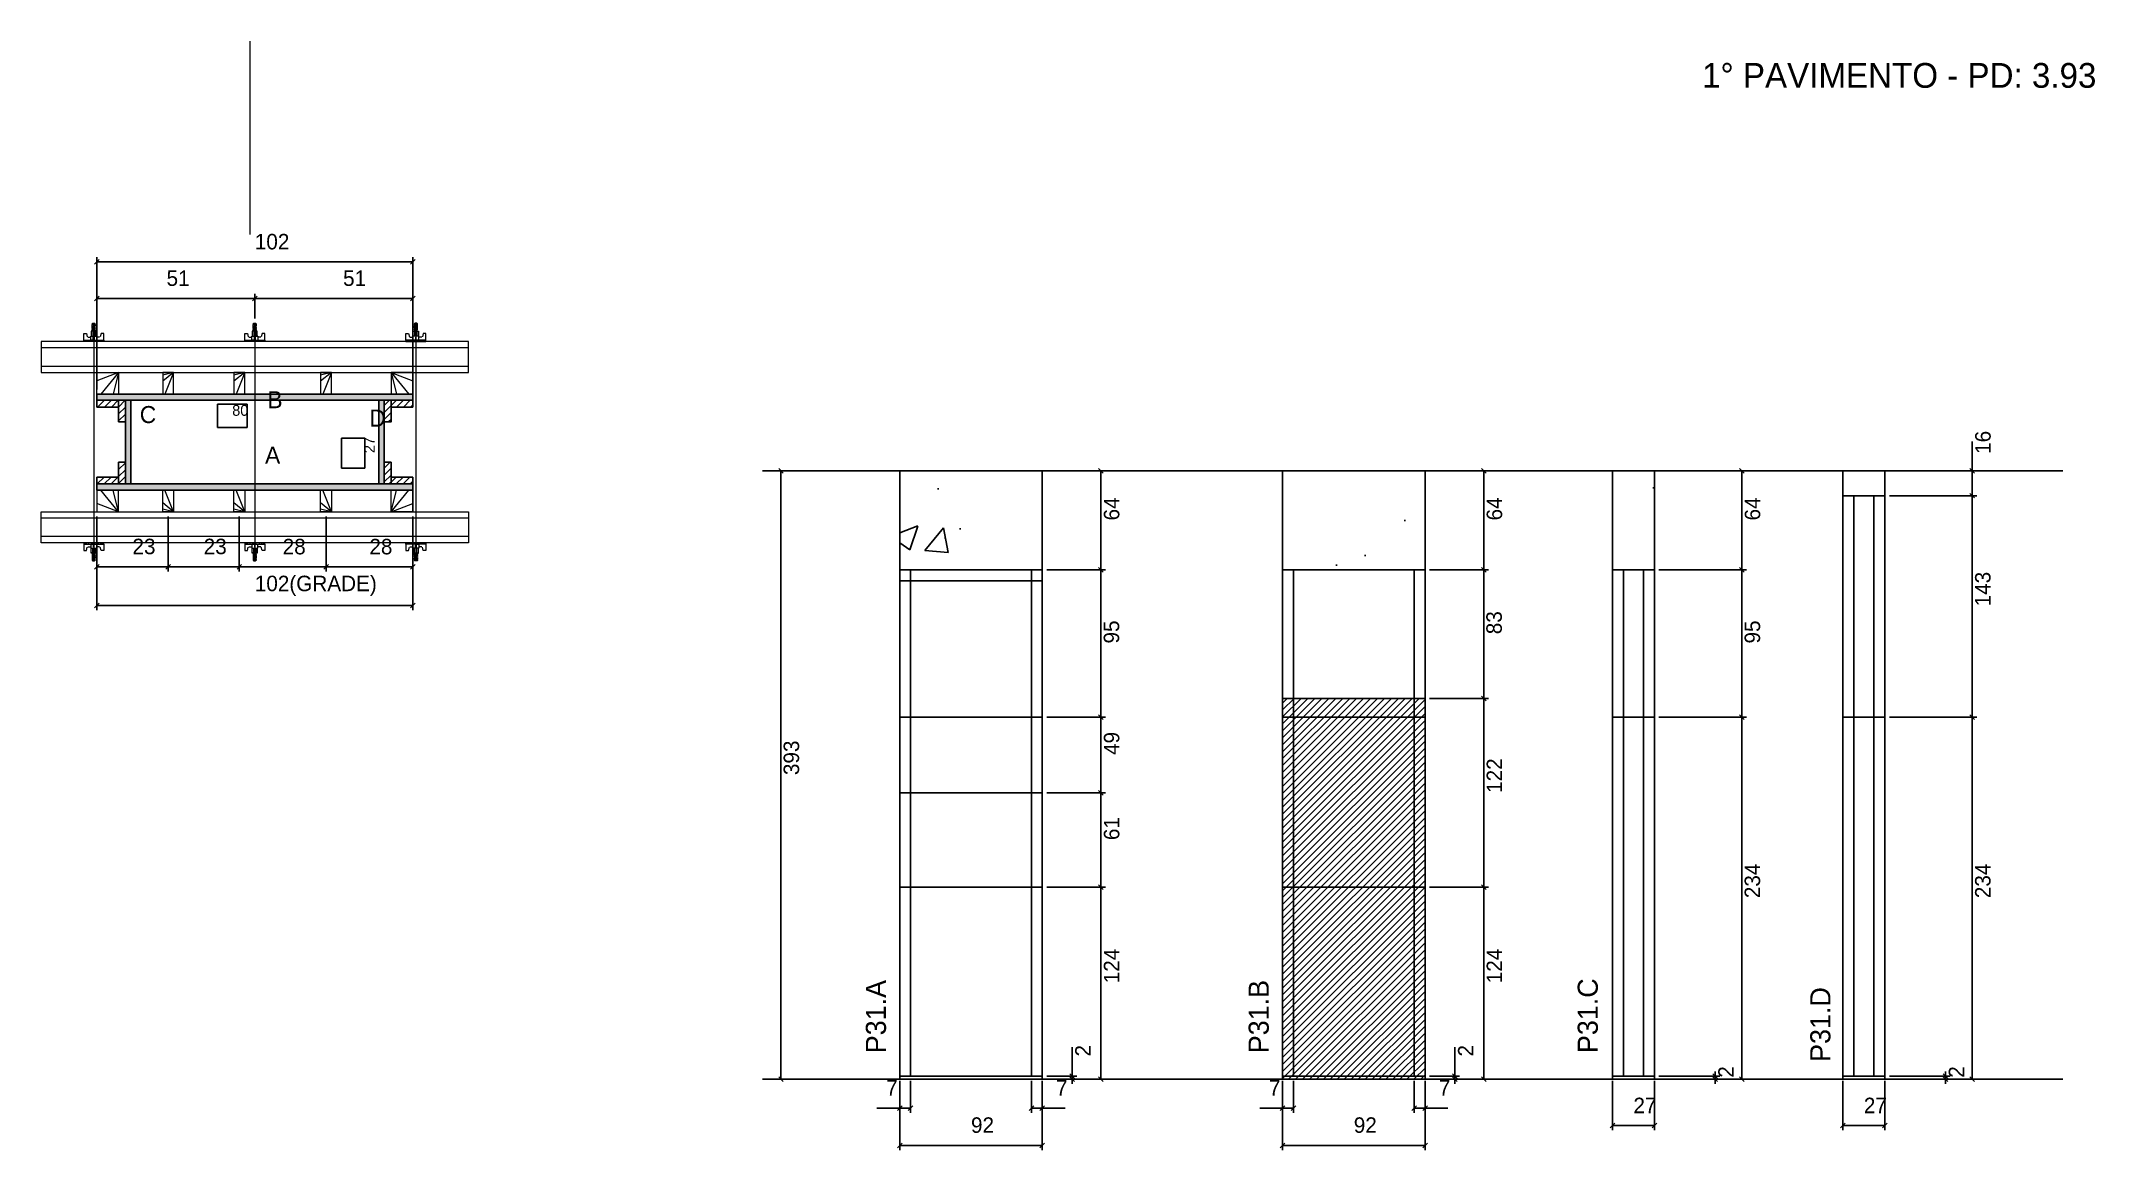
# Model space of a CAD drawing. Header units: metres. Extents: x 4678 to 6005, y 5169 to 5885.
import ezdxf

# ---------------------------------------------------------------- set-up
doc = ezdxf.new("R2010")
doc.units = ezdxf.units.M
for name, color, linetype in [('CHAPA', 7, 'Continuous'), ('COTA', 7, 'Continuous'), ('Hachura', 7, 'Continuous'), ('Madeira', 7, 'Continuous'), ('NOMENCLATURA', 7, 'Continuous'), ('Nível', 7, 'Continuous'), ('Painéis', 7, 'Continuous'), ('Perfil Metálico', 7, 'Continuous'), ('SARR_2.2x7', 7, 'Continuous'), ('SARRAFO', 7, 'Continuous'), ('Texto Seção', 7, 'Continuous'), ('TEXTO_GERAL', 7, 'Continuous')]:
    doc.layers.add(name, color=color, linetype=linetype)

msp = doc.modelspace()

# ---------------------------------------------------------------- hatches: boundary and pattern name
at = {"layer": 'COTA'}
h = msp.add_hatch(dxfattribs=at)
h.set_pattern_fill('AR-CONC')
h.paths.add_polyline_path([(5232.7, 5543.4), (5324.7, 5543.4), (5324.7, 5607.4), (5232.7, 5607.4), (5232.7, 5543.4)])
h = msp.add_hatch(dxfattribs=at)
h.set_pattern_fill('AR-CONC')
h.paths.add_polyline_path([(5479.9, 5543.4), (5571.9, 5543.4), (5571.9, 5607.4), (5479.9, 5607.4), (5479.9, 5543.4), (5479.9, 5543.4)])
h = msp.add_hatch(dxfattribs=at)
h.set_pattern_fill('AR-CONC')
h.paths.add_polyline_path([(5693, 5543.4), (5720, 5543.4), (5720, 5607.4), (5693, 5607.4), (5693, 5543.4)])
h = msp.add_hatch(dxfattribs=at)
h.set_pattern_fill('AR-CONC')
h.paths.add_polyline_path([(5841.8, 5591.4), (5868.8, 5591.4), (5868.8, 5607.4), (5841.8, 5607.4), (5841.8, 5591.4)])
at = {"layer": 'Hachura'}
h = msp.add_hatch(color=7, dxfattribs=at)
h.dxf.hatch_style = 1
h.paths.add_polyline_path([(4714.2, 5653), (4714.2, 5657), (4918.2, 5657), (4918.2, 5653), (4714.2, 5653)])
h = msp.add_hatch(color=7, dxfattribs=at)
h.dxf.hatch_style = 1
h.paths.add_polyline_path([(4714.2, 5653), (4714.2, 5657), (4918.2, 5657), (4918.2, 5653), (4714.2, 5653)])
h = msp.add_hatch(dxfattribs=at)
h.set_pattern_fill('ANSI31')
h.paths.add_polyline_path([(4728.2, 5653), (4728.2, 5648.6), (4714.2, 5648.6), (4714.2, 5653), (4728.2, 5653)])
h = msp.add_hatch(dxfattribs=at)
h.set_pattern_fill('ANSI31')
h.paths.add_polyline_path([(4732.6, 5653), (4728.2, 5653), (4728.2, 5639), (4732.6, 5639), (4732.6, 5653)])
h = msp.add_hatch(color=7, dxfattribs=at)
h.dxf.hatch_style = 1
h.paths.add_polyline_path([(4736.2, 5653), (4732.6, 5653), (4732.6, 5599), (4736.2, 5599), (4736.2, 5653)])
h = msp.add_hatch(color=7, dxfattribs=at)
h.dxf.hatch_style = 1
h.paths.add_polyline_path([(4736.2, 5653), (4732.6, 5653), (4732.6, 5599), (4736.2, 5599), (4736.2, 5653)])
h = msp.add_hatch(color=7, dxfattribs=at)
h.dxf.hatch_style = 1
h.paths.add_polyline_path([(4899.8, 5653), (4896.2, 5653), (4896.2, 5599), (4899.8, 5599), (4899.8, 5653)])
h = msp.add_hatch(color=7, dxfattribs=at)
h.dxf.hatch_style = 1
h.paths.add_polyline_path([(4899.8, 5653), (4896.2, 5653), (4896.2, 5599), (4899.8, 5599), (4899.8, 5653)])
h = msp.add_hatch(dxfattribs=at)
h.set_pattern_fill('ANSI31')
h.paths.add_polyline_path([(4904.2, 5653), (4899.8, 5653), (4899.8, 5639), (4904.2, 5639), (4904.2, 5653)])
h = msp.add_hatch(dxfattribs=at)
h.set_pattern_fill('ANSI31')
h.paths.add_polyline_path([(4904.2, 5653), (4904.2, 5648.6), (4918.2, 5648.6), (4918.2, 5653), (4904.2, 5653)])
h = msp.add_hatch(dxfattribs=at)
h.set_pattern_fill('ANSI31')
h.paths.add_polyline_path([(4732.6, 5599), (4728.2, 5599), (4728.2, 5613), (4732.6, 5613), (4732.6, 5599)])
h = msp.add_hatch(dxfattribs=at)
h.set_pattern_fill('ANSI31')
h.paths.add_polyline_path([(4904.2, 5599), (4899.8, 5599), (4899.8, 5613), (4904.2, 5613), (4904.2, 5599)])
h = msp.add_hatch(dxfattribs=at)
h.set_pattern_fill('ANSI31')
h.paths.add_polyline_path([(4728.2, 5599), (4728.2, 5603.4), (4714.2, 5603.4), (4714.2, 5599), (4728.2, 5599)])
h = msp.add_hatch(color=7, dxfattribs=at)
h.dxf.hatch_style = 1
h.paths.add_polyline_path([(4714.2, 5599), (4714.2, 5595), (4918.2, 5595), (4918.2, 5599), (4714.2, 5599)])
h = msp.add_hatch(color=7, dxfattribs=at)
h.dxf.hatch_style = 1
h.paths.add_polyline_path([(4714.2, 5599), (4714.2, 5595), (4918.2, 5595), (4918.2, 5599), (4714.2, 5599)])
h = msp.add_hatch(dxfattribs=at)
h.set_pattern_fill('ANSI31')
h.paths.add_polyline_path([(4904.2, 5599), (4904.2, 5603.4), (4918.2, 5603.4), (4918.2, 5599), (4904.2, 5599)])
h = msp.add_hatch(dxfattribs=at)
h.set_pattern_fill('ANSI31')
h.paths.add_polyline_path([(5571.9, 5214.4), (5571.9, 5460.4), (5479.9, 5460.4), (5479.9, 5214.4), (5571.9, 5214.4), (5571.9, 5214.4)])

# ---------------------------------------------------------------- linework, layer by layer
at = {"layer": 'CHAPA', "color": 1, "lineweight": 25}
for points in [[(4714.2, 5653), (4714.2, 5657), (4918.2, 5657), (4918.2, 5653)], [(4714.2, 5653), (4714.2, 5657), (4918.2, 5657), (4918.2, 5653)], [(4736.2, 5653), (4732.6, 5653), (4732.6, 5599), (4736.2, 5599)], [(4736.2, 5653), (4732.6, 5653), (4732.6, 5599), (4736.2, 5599)], [(4899.8, 5653), (4896.2, 5653), (4896.2, 5599), (4899.8, 5599)], [(4899.8, 5653), (4896.2, 5653), (4896.2, 5599), (4899.8, 5599)], [(4714.2, 5599), (4714.2, 5595), (4918.2, 5595), (4918.2, 5599)], [(4714.2, 5599), (4714.2, 5595), (4918.2, 5595), (4918.2, 5599)]]:
    msp.add_lwpolyline(points, close=True, dxfattribs=at)
at = {"layer": 'COTA', "color": 0, "lineweight": 25}
for p, q in [((4715.7, 5743.9), (4712.7, 5740.9)), ((4916.7, 5740.9), (4919.7, 5743.9)), ((4715.7, 5720.2), (4712.7, 5717.2)), ((4817.7, 5720.2), (4814.7, 5717.2)), ((4814.7, 5717.2), (4817.7, 5720.2)), ((4916.7, 5717.2), (4919.7, 5720.2)), ((5157.5, 5605.9), (5154.5, 5608.9)), ((5364.1, 5605.9), (5361.1, 5608.9)), ((5611.3, 5605.9), (5608.3, 5608.9)), ((5778, 5605.9), (5775, 5608.9)), ((5926.8, 5605.9), (5923.8, 5608.9)), ((5923.8, 5592.9), (5926.8, 5589.9)), ((5926.8, 5589.9), (5923.8, 5592.9)), ((4715.7, 5546.9), (4712.7, 5543.9)), ((4758.7, 5543.9), (4761.7, 5546.9)), ((4761.7, 5546.9), (4758.7, 5543.9)), ((4804.7, 5543.9), (4807.7, 5546.9)), ((4807.7, 5546.9), (4804.7, 5543.9)), ((4860.7, 5543.9), (4863.7, 5546.9)), ((4863.7, 5546.9), (4860.7, 5543.9)), ((4916.7, 5543.9), (4919.7, 5546.9)), ((5361.1, 5544.9), (5364.1, 5541.9)), ((5364.1, 5541.9), (5361.1, 5544.9)), ((5611.3, 5541.9), (5608.3, 5544.9)), ((5608.3, 5544.9), (5611.3, 5541.9)), ((5775, 5544.9), (5778, 5541.9)), ((5778, 5541.9), (5775, 5544.9)), ((4715.7, 5522), (4712.7, 5519)), ((4916.7, 5519), (4919.7, 5522)), ((5608.3, 5461.9), (5611.3, 5458.9)), ((5611.3, 5458.9), (5608.3, 5461.9)), ((5364.1, 5446.9), (5361.1, 5449.9)), ((5361.1, 5449.9), (5364.1, 5446.9)), ((5775, 5449.9), (5778, 5446.9)), ((5778, 5446.9), (5775, 5449.9)), ((5923.8, 5449.9), (5926.8, 5446.9)), ((5926.8, 5446.9), (5923.8, 5449.9)), ((5364.1, 5397.9), (5361.1, 5400.9)), ((5361.1, 5400.9), (5364.1, 5397.9)), ((5364.1, 5336.9), (5361.1, 5339.9)), ((5361.1, 5339.9), (5364.1, 5336.9)), ((5611.3, 5336.9), (5608.3, 5339.9)), ((5608.3, 5339.9), (5611.3, 5336.9)), ((5154.5, 5215.9), (5157.5, 5212.9)), ((5342.5, 5217.9), (5345.5, 5214.9)), ((5345.5, 5212.9), (5342.5, 5215.9)), ((5361.1, 5215.9), (5364.1, 5212.9)), ((5589.7, 5217.9), (5592.7, 5214.9)), ((5592.7, 5212.9), (5589.7, 5215.9)), ((5608.3, 5215.9), (5611.3, 5212.9)), ((5757.8, 5217.9), (5760.8, 5214.9)), ((5760.8, 5212.9), (5757.8, 5215.9)), ((5775, 5215.9), (5778, 5212.9)), ((5906.6, 5217.9), (5909.6, 5214.9)), ((5909.6, 5212.9), (5906.6, 5215.9)), ((5923.8, 5215.9), (5926.8, 5212.9)), ((5234.2, 5197.3), (5231.2, 5194.3)), ((5238.2, 5194.3), (5241.2, 5197.3)), ((5319.2, 5197.3), (5316.2, 5194.3)), ((5323.2, 5194.3), (5326.2, 5197.3)), ((5481.4, 5197.3), (5478.4, 5194.3)), ((5485.4, 5194.3), (5488.4, 5197.3)), ((5566.4, 5197.3), (5563.4, 5194.3)), ((5570.4, 5194.3), (5573.4, 5197.3)), ((5234.2, 5173.2), (5231.2, 5170.2)), ((5323.2, 5170.2), (5326.2, 5173.2)), ((5481.4, 5173.2), (5478.4, 5170.2)), ((5570.4, 5170.2), (5573.4, 5173.2)), ((5694.5, 5186), (5691.5, 5183)), ((5718.5, 5183), (5721.5, 5186)), ((5843.3, 5186), (5840.3, 5183)), ((5867.3, 5183), (5870.3, 5186))]:
    msp.add_line(p, q, dxfattribs=at)
at = {"layer": 'COTA', "color": 241, "lineweight": 25}
for p, q in [((4714.2, 5660), (4714.2, 5745.4)), ((4918.2, 5660), (4918.2, 5745.4)), ((4918.2, 5742.4), (4714.2, 5742.4)), ((4714.2, 5694), (4714.2, 5721.7)), ((4714.2, 5718.7), (4816.2, 5718.7)), ((4816.2, 5705.8), (4816.2, 5721.7)), ((4816.2, 5705.8), (4816.2, 5721.7)), ((4918.2, 5718.7), (4816.2, 5718.7)), ((4918.2, 5694), (4918.2, 5721.7)), ((5324.7, 5607.4), (5232.7, 5607.4)), ((5232.7, 5543.4), (5232.7, 5607.4)), ((5324.7, 5543.4), (5324.7, 5607.4)), ((5571.9, 5607.4), (5479.9, 5607.4)), ((5479.9, 5543.4), (5479.9, 5607.4)), ((5571.9, 5543.4), (5571.9, 5607.4)), ((4714.2, 5578), (4714.2, 5517.5)), ((4714.2, 5578), (4714.2, 5542.4)), ((4760.2, 5578), (4760.2, 5542.4)), ((4760.2, 5578), (4760.2, 5542.4)), ((4806.2, 5578), (4806.2, 5542.4)), ((4806.2, 5578), (4806.2, 5542.4)), ((4862.2, 5578), (4862.2, 5542.4)), ((4862.2, 5578), (4862.2, 5542.4)), ((4918.2, 5578), (4918.2, 5517.5)), ((4918.2, 5578), (4918.2, 5542.4)), ((4714.2, 5545.4), (4760.2, 5545.4)), ((4760.2, 5545.4), (4806.2, 5545.4)), ((4806.2, 5545.4), (4862.2, 5545.4)), ((4862.2, 5545.4), (4918.2, 5545.4)), ((4918.2, 5520.5), (4714.2, 5520.5))]:
    msp.add_line(p, q, dxfattribs=at)
at = {"layer": 'COTA', "color": 180, "lineweight": 25}
for p, q in [((4811.3, 5650.5), (4792, 5650.5)), ((4792, 5650.5), (4792, 5635.5)), ((4811.3, 5635.5), (4811.3, 5650.5)), ((4792, 5635.5), (4811.3, 5635.5)), ((4887.2, 5628.5), (4872.2, 5628.5)), ((4872.2, 5628.5), (4872.2, 5609.2)), ((4887.2, 5609.2), (4887.2, 5628.5)), ((4872.2, 5609.2), (4887.2, 5609.2))]:
    msp.add_line(p, q, dxfattribs=at)
at = {"layer": 'COTA', "color": 4, "lineweight": 25}
for p, q in [((5925.3, 5607.4), (5925.3, 5626.4)), ((5147.1, 5607.4), (5159, 5607.4)), ((5156, 5214.4), (5156, 5607.4)), ((5327.7, 5607.4), (5365.6, 5607.4)), ((5362.6, 5543.4), (5362.6, 5607.4)), ((5574.9, 5607.4), (5612.8, 5607.4)), ((5609.8, 5543.4), (5609.8, 5607.4)), ((5723, 5607.4), (5779.5, 5607.4)), ((5776.5, 5543.4), (5776.5, 5607.4)), ((5871.8, 5607.4), (5928.3, 5607.4)), ((5925.3, 5591.4), (5925.3, 5607.4)), ((5871.8, 5591.4), (5928.3, 5591.4)), ((5871.8, 5591.4), (5928.3, 5591.4)), ((5925.3, 5591.4), (5925.3, 5448.4)), ((5327.7, 5543.4), (5365.6, 5543.4)), ((5327.7, 5543.4), (5365.6, 5543.4)), ((5362.6, 5448.4), (5362.6, 5543.4)), ((5574.9, 5543.4), (5612.8, 5543.4)), ((5574.9, 5543.4), (5612.8, 5543.4)), ((5609.8, 5460.4), (5609.8, 5543.4)), ((5723, 5543.4), (5779.5, 5543.4)), ((5723, 5543.4), (5779.5, 5543.4)), ((5776.5, 5543.4), (5776.5, 5448.4)), ((5574.9, 5460.4), (5612.8, 5460.4)), ((5574.9, 5460.4), (5612.8, 5460.4)), ((5609.8, 5338.4), (5609.8, 5460.4)), ((5327.7, 5448.4), (5365.6, 5448.4)), ((5327.7, 5448.4), (5365.6, 5448.4)), ((5362.6, 5399.4), (5362.6, 5448.4)), ((5723, 5448.4), (5779.5, 5448.4)), ((5723, 5448.4), (5779.5, 5448.4)), ((5776.5, 5448.4), (5776.5, 5214.4)), ((5871.8, 5448.4), (5928.3, 5448.4)), ((5871.8, 5448.4), (5928.3, 5448.4)), ((5925.3, 5448.4), (5925.3, 5214.4)), ((5327.7, 5399.4), (5365.6, 5399.4)), ((5327.7, 5399.4), (5365.6, 5399.4)), ((5362.6, 5338.4), (5362.6, 5399.4)), ((5327.7, 5338.4), (5365.6, 5338.4)), ((5327.7, 5338.4), (5365.6, 5338.4)), ((5362.6, 5214.4), (5362.6, 5338.4)), ((5574.9, 5338.4), (5612.8, 5338.4)), ((5574.9, 5338.4), (5612.8, 5338.4)), ((5609.8, 5214.4), (5609.8, 5338.4)), ((5344, 5216.4), (5344, 5235.2)), ((5591.2, 5216.4), (5591.2, 5235.2)), ((5147.1, 5214.4), (5159, 5214.4)), ((5232.7, 5213.4), (5232.7, 5168.7)), ((5239.7, 5213.4), (5239.7, 5192.8)), ((5317.7, 5213.4), (5317.7, 5192.8)), ((5324.7, 5213.4), (5324.7, 5168.7)), ((5327.7, 5216.4), (5347, 5216.4)), ((5327.7, 5214.4), (5347, 5214.4)), ((5327.7, 5214.4), (5365.6, 5214.4)), ((5344, 5214.4), (5344, 5216.4)), ((5344, 5214.4), (5344, 5211.4)), ((5479.9, 5213.4), (5479.9, 5168.7)), ((5486.9, 5213.4), (5486.9, 5192.8)), ((5564.9, 5213.4), (5564.9, 5192.8)), ((5571.9, 5213.4), (5571.9, 5168.7)), ((5574.9, 5216.4), (5594.2, 5216.4)), ((5574.9, 5214.4), (5594.2, 5214.4)), ((5574.9, 5214.4), (5612.8, 5214.4)), ((5591.2, 5214.4), (5591.2, 5216.4)), ((5591.2, 5214.4), (5591.2, 5211.4)), ((5693, 5213.4), (5693, 5181.5)), ((5720, 5213.4), (5720, 5181.5)), ((5723, 5216.4), (5762.3, 5216.4)), ((5723, 5214.4), (5762.3, 5214.4)), ((5723, 5214.4), (5779.5, 5214.4)), ((5759.3, 5216.4), (5759.3, 5219.4)), ((5759.3, 5214.4), (5759.3, 5216.4)), ((5759.3, 5214.4), (5759.3, 5211.4)), ((5841.8, 5213.4), (5841.8, 5181.5)), ((5868.8, 5213.4), (5868.8, 5181.5)), ((5871.8, 5216.4), (5911.1, 5216.4)), ((5871.8, 5214.4), (5911.1, 5214.4)), ((5871.8, 5214.4), (5928.3, 5214.4)), ((5908.1, 5216.4), (5908.1, 5219.4)), ((5908.1, 5214.4), (5908.1, 5216.4)), ((5908.1, 5214.4), (5908.1, 5211.4)), ((5232.7, 5211.4), (5232.7, 5192.8)), ((5324.7, 5211.4), (5324.7, 5192.8)), ((5479.9, 5211.4), (5479.9, 5192.8)), ((5571.9, 5211.4), (5571.9, 5192.8)), ((5232.7, 5195.8), (5218, 5195.8)), ((5239.7, 5195.8), (5232.7, 5195.8)), ((5317.7, 5195.8), (5324.7, 5195.8)), ((5324.7, 5195.8), (5339.5, 5195.8)), ((5479.9, 5195.8), (5465.2, 5195.8)), ((5486.9, 5195.8), (5479.9, 5195.8)), ((5564.9, 5195.8), (5571.9, 5195.8)), ((5571.9, 5195.8), (5586.7, 5195.8)), ((5693, 5184.5), (5720, 5184.5)), ((5841.8, 5184.5), (5868.8, 5184.5)), ((5324.7, 5171.7), (5232.7, 5171.7)), ((5571.9, 5171.7), (5479.9, 5171.7))]:
    msp.add_line(p, q, dxfattribs=at)
at = {"layer": 'COTA', "color": 241, "lineweight": 25}
for points in [[(5720, 5543.4), (5720, 5607.4), (5693, 5607.4), (5693, 5543.4)], [(5868.8, 5591.4), (5868.8, 5607.4), (5841.8, 5607.4), (5841.8, 5591.4)]]:
    msp.add_lwpolyline(points, dxfattribs=at)
at = {"layer": 'Hachura', "color": 0, "lineweight": 9}
for p, q in [((4705.7, 5691), (4705.7, 5696.2)), ((4705.7, 5696.2), (4707.4, 5696.2)), ((4705.7, 5691.9), (4718.6, 5691.9)), ((4705.7, 5691.9), (4710.9, 5691.9)), ((4718.6, 5691), (4705.7, 5691)), ((4705.9, 5691.9), (4705.9, 5691)), ((4706.1, 5691.9), (4706.1, 5691)), ((4706.4, 5691.9), (4706.4, 5691)), ((4706.9, 5691.9), (4706.9, 5691)), ((4707.4, 5696.2), (4708, 5694)), ((4707.7, 5691.9), (4707.7, 5691)), ((4708.3, 5693.7), (4710.2, 5693.7)), ((4709.1, 5691.9), (4709.1, 5691)), ((4717.7, 5691), (4709.9, 5691)), ((4710.2, 5694.5), (4714.1, 5694.5)), ((4710.2, 5691.9), (4710.2, 5694.5)), ((4712.2, 5691.9), (4710.2, 5691.9)), ((4713.8, 5697.7), (4710.5, 5697.7)), ((4713.8, 5697.7), (4710.5, 5697.7)), ((4710.5, 5697.7), (4710.5, 5694.5)), ((4710.9, 5691.9), (4711.5, 5691.9)), ((4713.2, 5700.8), (4711, 5701.8)), ((4713.2, 5699.6), (4711, 5700.7)), ((4713.2, 5698.5), (4711, 5699.5)), ((4712.3, 5697.7), (4711, 5698.4)), ((4711.1, 5702.5), (4711.5, 5702.8)), ((4711.1, 5702.2), (4711.1, 5702.5)), ((4713.1, 5702.5), (4711.1, 5702.5)), ((4711.1, 5702.2), (4713.1, 5701.2)), ((4711.1, 5702.2), (4713.1, 5701.2)), ((4711.1, 5702.1), (4713.2, 5701)), ((4711.1, 5701), (4711.1, 5701.7)), ((4713.1, 5700.7), (4711.1, 5701.7)), ((4711.1, 5701), (4713.1, 5700.1)), ((4711.1, 5700.9), (4713.2, 5699.8)), ((4711.1, 5699.9), (4711.1, 5700.5)), ((4713.1, 5699.5), (4711.1, 5700.5)), ((4711.1, 5700.3), (4711.1, 5700.5)), ((4711.1, 5699.9), (4713.1, 5698.9)), ((4711.1, 5699.8), (4713.2, 5698.7)), ((4711.1, 5698.7), (4711.1, 5699.3)), ((4713.1, 5698.4), (4711.1, 5699.3)), ((4711.1, 5698.7), (4713.1, 5697.7)), ((4712, 5697.7), (4711.1, 5698.2)), ((4711.1, 5697.7), (4711.1, 5698.2)), ((4711.2, 5691.6), (4711.2, 5691.8)), ((4711.2, 5691.2), (4711.2, 5691.6)), ((4711.5, 5702.8), (4712.7, 5702.8)), ((4711.5, 5697.7), (4711.5, 5694.5)), ((4713.1, 5701.9), (4711.8, 5702.5)), ((4711.9, 5691.9), (4711.9, 5693.9)), ((4713.2, 5701.9), (4712, 5702.5)), ((4712.2, 5691.9), (4712.2, 5691)), ((4712.4, 5693.9), (4712.4, 5691.9)), ((4712.6, 5702.5), (4713.2, 5702.2)), ((4713.1, 5702.5), (4712.7, 5702.8)), ((4712.8, 5702.5), (4713.1, 5702.4)), ((4713.1, 5701.9), (4713.1, 5701.2)), ((4713.1, 5700.1), (4713.1, 5700.7)), ((4713.1, 5699.3), (4713.1, 5699.5)), ((4713.1, 5699.3), (4713.1, 5698.9)), ((4713.1, 5698.4), (4713.1, 5697.7)), ((4713.1, 5697.7), (4713.1, 5694.5)), ((4713.1, 5691.8), (4713.1, 5691.4)), ((4713.8, 5694.5), (4713.8, 5697.7)), ((4714.1, 5694.5), (4713.8, 5694.5)), ((4714.1, 5694.5), (4713.8, 5694.5)), ((4714.1, 5694.5), (4714.1, 5691.9)), ((4716, 5693.7), (4714.1, 5693.7)), ((4715.2, 5691.9), (4715.2, 5691)), ((4716.9, 5696.2), (4716.4, 5694)), ((4716.6, 5691.9), (4716.6, 5691)), ((4718.6, 5696.2), (4716.9, 5696.2)), ((4717.5, 5691.9), (4717.5, 5691)), ((4717.9, 5691.9), (4717.9, 5691)), ((4718.3, 5691.9), (4718.3, 5691)), ((4718.5, 5691.9), (4718.5, 5691)), ((4718.6, 5691.9), (4718.6, 5696.2)), ((4718.6, 5691.9), (4718.6, 5691)), ((4809.7, 5691), (4809.7, 5696.2)), ((4809.7, 5696.2), (4811.4, 5696.2)), ((4809.7, 5691.9), (4822.6, 5691.9)), ((4809.7, 5691.9), (4814.9, 5691.9)), ((4822.6, 5691), (4809.7, 5691)), ((4809.9, 5691.9), (4809.9, 5691)), ((4810.1, 5691.9), (4810.1, 5691)), ((4810.4, 5691.9), (4810.4, 5691)), ((4810.9, 5691.9), (4810.9, 5691)), ((4811.4, 5696.2), (4812, 5694)), ((4811.7, 5691.9), (4811.7, 5691)), ((4812.3, 5693.7), (4814.2, 5693.7)), ((4813.1, 5691.9), (4813.1, 5691)), ((4821.7, 5691), (4813.9, 5691)), ((4814.2, 5694.5), (4818.1, 5694.5)), ((4814.2, 5691.9), (4814.2, 5694.5)), ((4816.2, 5691.9), (4814.2, 5691.9)), ((4817.8, 5697.7), (4814.5, 5697.7)), ((4817.8, 5697.7), (4814.5, 5697.7)), ((4814.5, 5697.7), (4814.5, 5694.5)), ((4814.9, 5691.9), (4815.5, 5691.9)), ((4817.2, 5700.8), (4815, 5701.8)), ((4817.2, 5699.6), (4815, 5700.7)), ((4817.2, 5698.5), (4815, 5699.5)), ((4816.3, 5697.7), (4815, 5698.4)), ((4815.1, 5702.5), (4815.5, 5702.8)), ((4815.1, 5702.2), (4815.1, 5702.5)), ((4817.1, 5702.5), (4815.1, 5702.5)), ((4815.1, 5702.2), (4817.1, 5701.2)), ((4815.1, 5702.2), (4817.1, 5701.2)), ((4815.1, 5702.1), (4817.2, 5701)), ((4815.1, 5701), (4815.1, 5701.7)), ((4817.1, 5700.7), (4815.1, 5701.7)), ((4815.1, 5701), (4817.1, 5700.1)), ((4815.1, 5700.9), (4817.2, 5699.8)), ((4815.1, 5699.9), (4815.1, 5700.5)), ((4817.1, 5699.5), (4815.1, 5700.5)), ((4815.1, 5700.3), (4815.1, 5700.5)), ((4815.1, 5699.9), (4817.1, 5698.9)), ((4815.1, 5699.8), (4817.2, 5698.7)), ((4815.1, 5698.7), (4815.1, 5699.3)), ((4817.1, 5698.4), (4815.1, 5699.3)), ((4815.1, 5698.7), (4817.1, 5697.7)), ((4816, 5697.7), (4815.1, 5698.2)), ((4815.1, 5697.7), (4815.1, 5698.2)), ((4815.2, 5691.6), (4815.2, 5691.8)), ((4815.2, 5691.2), (4815.2, 5691.6)), ((4815.5, 5702.8), (4816.7, 5702.8)), ((4815.5, 5697.7), (4815.5, 5694.5)), ((4817.1, 5701.9), (4815.8, 5702.5)), ((4815.9, 5691.9), (4815.9, 5693.9)), ((4817.2, 5701.9), (4816, 5702.5)), ((4816.2, 5691.9), (4816.2, 5691)), ((4816.4, 5693.9), (4816.4, 5691.9)), ((4816.6, 5702.5), (4817.2, 5702.2)), ((4817.1, 5702.5), (4816.7, 5702.8)), ((4816.8, 5702.5), (4817.1, 5702.4)), ((4817.1, 5701.9), (4817.1, 5701.2)), ((4817.1, 5700.1), (4817.1, 5700.7)), ((4817.1, 5699.3), (4817.1, 5699.5)), ((4817.1, 5699.3), (4817.1, 5698.9)), ((4817.1, 5698.4), (4817.1, 5697.7)), ((4817.1, 5697.7), (4817.1, 5694.5)), ((4817.1, 5691.8), (4817.1, 5691.4)), ((4817.8, 5694.5), (4817.8, 5697.7)), ((4818.1, 5694.5), (4817.8, 5694.5)), ((4818.1, 5694.5), (4817.8, 5694.5)), ((4818.1, 5694.5), (4818.1, 5691.9)), ((4820, 5693.7), (4818.1, 5693.7)), ((4819.2, 5691.9), (4819.2, 5691)), ((4820.9, 5696.2), (4820.4, 5694)), ((4820.6, 5691.9), (4820.6, 5691)), ((4822.6, 5696.2), (4820.9, 5696.2)), ((4821.5, 5691.9), (4821.5, 5691)), ((4821.9, 5691.9), (4821.9, 5691)), ((4822.3, 5691.9), (4822.3, 5691)), ((4822.5, 5691.9), (4822.5, 5691)), ((4822.6, 5691.9), (4822.6, 5696.2)), ((4822.6, 5691.9), (4822.6, 5691)), ((4913.7, 5691.9), (4913.7, 5696.2)), ((4913.7, 5696.2), (4915.4, 5696.2)), ((4926.6, 5691.9), (4913.7, 5691.9)), ((4913.7, 5691.9), (4913.7, 5691)), ((4913.7, 5691), (4926.6, 5691)), ((4913.9, 5691.9), (4913.9, 5691)), ((4914.1, 5691.9), (4914.1, 5691)), ((4914.4, 5691.9), (4914.4, 5691)), ((4914.7, 5691), (4922.5, 5691)), ((4914.9, 5691.9), (4914.9, 5691)), ((4915.4, 5696.2), (4916, 5694)), ((4915.7, 5691.9), (4915.7, 5691)), ((4916.3, 5693.7), (4918.2, 5693.7)), ((4917.1, 5691.9), (4917.1, 5691)), ((4922.1, 5694.5), (4918.2, 5694.5)), ((4918.2, 5694.5), (4918.2, 5691.9)), ((4918.2, 5694.5), (4918.5, 5694.5)), ((4918.2, 5694.5), (4918.5, 5694.5)), ((4918.5, 5697.7), (4921.9, 5697.7)), ((4918.5, 5697.7), (4921.9, 5697.7)), ((4918.5, 5694.5), (4918.5, 5697.7)), ((4919.8, 5702.5), (4919.1, 5702.2)), ((4921.3, 5702.1), (4919.1, 5701)), ((4921.3, 5700.9), (4919.1, 5699.8)), ((4921.3, 5699.8), (4919.1, 5698.7)), ((4919.2, 5701.9), (4920.3, 5702.5)), ((4919.2, 5700.8), (4921.3, 5701.8)), ((4919.2, 5699.6), (4921.3, 5700.7)), ((4919.2, 5698.5), (4921.3, 5699.5)), ((4919.2, 5691.8), (4919.2, 5691.4)), ((4919.3, 5702.5), (4919.6, 5702.8)), ((4919.5, 5702.5), (4919.3, 5702.4)), ((4919.3, 5701.9), (4920.6, 5702.5)), ((4919.3, 5702.5), (4921.2, 5702.5)), ((4921.2, 5702.2), (4919.3, 5701.2)), ((4921.2, 5702.2), (4919.3, 5701.2)), ((4919.3, 5701.9), (4919.3, 5701.2)), ((4919.3, 5700.7), (4921.2, 5701.7)), ((4921.2, 5701), (4919.3, 5700.1)), ((4919.3, 5700.1), (4919.3, 5700.7)), ((4919.3, 5699.5), (4921.2, 5700.5)), ((4921.2, 5699.9), (4919.3, 5698.9)), ((4919.3, 5699.3), (4919.3, 5699.5)), ((4919.3, 5699.3), (4919.3, 5698.9)), ((4919.3, 5698.4), (4921.2, 5699.3)), ((4921.2, 5698.7), (4919.3, 5697.7)), ((4919.3, 5698.4), (4919.3, 5697.7)), ((4919.3, 5697.7), (4919.3, 5694.5)), ((4920.9, 5702.8), (4919.6, 5702.8)), ((4920, 5697.7), (4921.3, 5698.4)), ((4920, 5693.9), (4920, 5691.9)), ((4920.2, 5691.9), (4922.1, 5691.9)), ((4920.2, 5691.9), (4920.2, 5691)), ((4920.3, 5697.7), (4921.2, 5698.2)), ((4920.5, 5691.9), (4920.5, 5693.9)), ((4920.8, 5697.7), (4920.8, 5694.5)), ((4921.5, 5691.9), (4920.8, 5691.9)), ((4921.2, 5702.5), (4920.9, 5702.8)), ((4921.1, 5691.6), (4921.1, 5691.8)), ((4921.1, 5691.2), (4921.1, 5691.6)), ((4921.2, 5702.2), (4921.2, 5702.5)), ((4921.2, 5701), (4921.2, 5701.7)), ((4921.2, 5699.9), (4921.2, 5700.5)), ((4921.2, 5700.3), (4921.2, 5700.5)), ((4921.2, 5698.7), (4921.2, 5699.3)), ((4921.2, 5697.7), (4921.2, 5698.2)), ((4926.6, 5691.9), (4921.5, 5691.9)), ((4921.9, 5697.7), (4921.9, 5694.5)), ((4922.1, 5691.9), (4922.1, 5694.5)), ((4924.1, 5693.7), (4922.1, 5693.7)), ((4923.2, 5691.9), (4923.2, 5691)), ((4924.9, 5696.2), (4924.4, 5694)), ((4924.6, 5691.9), (4924.6, 5691)), ((4926.6, 5696.2), (4924.9, 5696.2)), ((4925.5, 5691.9), (4925.5, 5691)), ((4925.9, 5691.9), (4925.9, 5691)), ((4926.3, 5691.9), (4926.3, 5691)), ((4926.5, 5691.9), (4926.5, 5691)), ((4926.6, 5691), (4926.6, 5696.2)), ((4718.6, 5561), (4705.7, 5561)), ((4705.7, 5561), (4705.7, 5555.9)), ((4705.7, 5560.1), (4718.6, 5560.1)), ((4705.7, 5560.1), (4710.9, 5560.1)), ((4705.9, 5560.1), (4705.9, 5561)), ((4706.1, 5560.1), (4706.1, 5561)), ((4706.4, 5560.1), (4706.4, 5561)), ((4706.9, 5560.1), (4706.9, 5561)), ((4707.4, 5555.9), (4708, 5558.1)), ((4707.7, 5560.1), (4707.7, 5561)), ((4708.3, 5558.3), (4710.2, 5558.3)), ((4709.1, 5560.1), (4709.1, 5561)), ((4717.7, 5561), (4709.9, 5561)), ((4712.2, 5560.1), (4710.2, 5560.1)), ((4710.2, 5560.1), (4710.2, 5557.5)), ((4710.2, 5557.5), (4714.1, 5557.5)), ((4710.5, 5554.3), (4710.5, 5557.5)), ((4710.9, 5560.1), (4711.5, 5560.1)), ((4711.2, 5560.9), (4711.2, 5560.4)), ((4711.2, 5560.4), (4711.2, 5560.2)), ((4711.5, 5554.3), (4711.5, 5557.5)), ((4711.9, 5560.1), (4711.9, 5558.1)), ((4712.2, 5560.1), (4712.2, 5561)), ((4712.4, 5558.1), (4712.4, 5560.1)), ((4713.1, 5560.2), (4713.1, 5560.7)), ((4713.1, 5554.3), (4713.1, 5557.5)), ((4713.8, 5557.5), (4713.8, 5554.3)), ((4714.1, 5557.5), (4713.8, 5557.5)), ((4714.1, 5557.5), (4713.8, 5557.5)), ((4714.1, 5557.5), (4714.1, 5560.1)), ((4716, 5558.3), (4714.1, 5558.3)), ((4715.2, 5560.1), (4715.2, 5561)), ((4716.9, 5555.9), (4716.4, 5558.1)), ((4716.6, 5560.1), (4716.6, 5561)), ((4717.5, 5560.1), (4717.5, 5561)), ((4717.9, 5560.1), (4717.9, 5561)), ((4718.3, 5560.1), (4718.3, 5561)), ((4718.5, 5560.1), (4718.5, 5561)), ((4718.6, 5560.1), (4718.6, 5561)), ((4718.6, 5560.1), (4718.6, 5555.9)), ((4822.6, 5561), (4809.7, 5561)), ((4809.7, 5561), (4809.7, 5555.9)), ((4809.7, 5560.1), (4822.6, 5560.1)), ((4809.7, 5560.1), (4814.9, 5560.1)), ((4809.9, 5560.1), (4809.9, 5561)), ((4810.1, 5560.1), (4810.1, 5561)), ((4810.4, 5560.1), (4810.4, 5561)), ((4810.9, 5560.1), (4810.9, 5561)), ((4811.4, 5555.9), (4812, 5558.1)), ((4811.7, 5560.1), (4811.7, 5561)), ((4812.3, 5558.3), (4814.2, 5558.3)), ((4813.1, 5560.1), (4813.1, 5561)), ((4821.7, 5561), (4813.9, 5561)), ((4816.2, 5560.1), (4814.2, 5560.1)), ((4814.2, 5560.1), (4814.2, 5557.5)), ((4814.2, 5557.5), (4818.1, 5557.5)), ((4814.5, 5554.3), (4814.5, 5557.5)), ((4814.9, 5560.1), (4815.5, 5560.1)), ((4815.2, 5560.9), (4815.2, 5560.4)), ((4815.2, 5560.4), (4815.2, 5560.2)), ((4815.5, 5554.3), (4815.5, 5557.5)), ((4815.9, 5560.1), (4815.9, 5558.1)), ((4816.2, 5560.1), (4816.2, 5561)), ((4816.4, 5558.1), (4816.4, 5560.1)), ((4817.1, 5560.2), (4817.1, 5560.7)), ((4817.1, 5554.3), (4817.1, 5557.5)), ((4817.8, 5557.5), (4817.8, 5554.3)), ((4818.1, 5557.5), (4817.8, 5557.5)), ((4818.1, 5557.5), (4817.8, 5557.5)), ((4818.1, 5557.5), (4818.1, 5560.1)), ((4820, 5558.3), (4818.1, 5558.3)), ((4819.2, 5560.1), (4819.2, 5561)), ((4820.9, 5555.9), (4820.4, 5558.1)), ((4820.6, 5560.1), (4820.6, 5561)), ((4821.5, 5560.1), (4821.5, 5561)), ((4821.9, 5560.1), (4821.9, 5561)), ((4822.3, 5560.1), (4822.3, 5561)), ((4822.5, 5560.1), (4822.5, 5561)), ((4822.6, 5560.1), (4822.6, 5561)), ((4822.6, 5560.1), (4822.6, 5555.9)), ((4913.7, 5561), (4926.6, 5561)), ((4913.7, 5560.1), (4913.7, 5561)), ((4926.6, 5560.1), (4913.7, 5560.1)), ((4913.7, 5560.1), (4913.7, 5555.9)), ((4913.9, 5560.1), (4913.9, 5561)), ((4914.1, 5560.1), (4914.1, 5561)), ((4914.4, 5560.1), (4914.4, 5561)), ((4914.7, 5561), (4922.5, 5561)), ((4914.9, 5560.1), (4914.9, 5561)), ((4915.4, 5555.9), (4916, 5558.1)), ((4915.7, 5560.1), (4915.7, 5561)), ((4916.3, 5558.3), (4918.2, 5558.3)), ((4917.1, 5560.1), (4917.1, 5561)), ((4918.2, 5557.5), (4918.2, 5560.1)), ((4922.1, 5557.5), (4918.2, 5557.5)), ((4918.2, 5557.5), (4918.5, 5557.5)), ((4918.2, 5557.5), (4918.5, 5557.5)), ((4918.5, 5557.5), (4918.5, 5554.3)), ((4919.2, 5560.2), (4919.2, 5560.7)), ((4919.3, 5554.3), (4919.3, 5557.5)), ((4920, 5558.1), (4920, 5560.1)), ((4920.2, 5560.1), (4920.2, 5561)), ((4920.2, 5560.1), (4922.1, 5560.1)), ((4920.5, 5560.1), (4920.5, 5558.1)), ((4921.5, 5560.1), (4920.8, 5560.1)), ((4920.8, 5554.3), (4920.8, 5557.5)), ((4921.1, 5560.9), (4921.1, 5560.4)), ((4921.1, 5560.4), (4921.1, 5560.2)), ((4926.6, 5560.1), (4921.5, 5560.1)), ((4921.9, 5554.3), (4921.9, 5557.5)), ((4922.1, 5560.1), (4922.1, 5557.5)), ((4924.1, 5558.3), (4922.1, 5558.3)), ((4923.2, 5560.1), (4923.2, 5561)), ((4924.9, 5555.9), (4924.4, 5558.1)), ((4924.6, 5560.1), (4924.6, 5561)), ((4925.5, 5560.1), (4925.5, 5561)), ((4925.9, 5560.1), (4925.9, 5561)), ((4926.3, 5560.1), (4926.3, 5561)), ((4926.5, 5560.1), (4926.5, 5561)), ((4926.6, 5561), (4926.6, 5555.9)), ((4705.7, 5555.9), (4707.4, 5555.9)), ((4713.8, 5554.4), (4710.5, 5554.4)), ((4713.8, 5554.3), (4710.5, 5554.3)), ((4712.3, 5554.3), (4711, 5553.7)), ((4713.2, 5553.6), (4711, 5552.5)), ((4713.2, 5552.4), (4711, 5551.4)), ((4713.2, 5551.3), (4711, 5550.2)), ((4711.1, 5553.3), (4713.1, 5554.3)), ((4712, 5554.3), (4711.1, 5553.9)), ((4711.1, 5554.3), (4711.1, 5553.9)), ((4713.1, 5553.7), (4711.1, 5552.7)), ((4711.1, 5552.3), (4713.2, 5553.4)), ((4711.1, 5553.3), (4711.1, 5552.7)), ((4711.1, 5552.2), (4713.1, 5553.2)), ((4713.1, 5552.5), (4711.1, 5551.5)), ((4711.1, 5552.2), (4711.1, 5551.5)), ((4711.1, 5551.1), (4713.2, 5552.2)), ((4711.1, 5551), (4713.1, 5552)), ((4711.1, 5551.8), (4711.1, 5551.5)), ((4713.1, 5551.3), (4711.1, 5550.4)), ((4711.1, 5551), (4711.1, 5550.4)), ((4711.1, 5550), (4713.2, 5551)), ((4711.1, 5549.9), (4713.1, 5550.8)), ((4711.1, 5549.9), (4713.1, 5550.8)), ((4711.1, 5549.9), (4711.1, 5549.5)), ((4711.1, 5549.5), (4711.5, 5549.2)), ((4713.1, 5549.5), (4711.1, 5549.5)), ((4711.5, 5549.2), (4712.7, 5549.2)), ((4713.1, 5550.2), (4711.8, 5549.5)), ((4713.2, 5550.1), (4712, 5549.5)), ((4712.6, 5549.5), (4713.2, 5549.9)), ((4713.1, 5549.5), (4712.7, 5549.2)), ((4712.8, 5549.5), (4713.1, 5549.7)), ((4713.1, 5553.7), (4713.1, 5554.3)), ((4713.1, 5552.7), (4713.1, 5553.2)), ((4713.1, 5552.7), (4713.1, 5552.5)), ((4713.1, 5552), (4713.1, 5551.3)), ((4713.1, 5550.2), (4713.1, 5550.8)), ((4718.6, 5555.9), (4716.9, 5555.9)), ((4809.7, 5555.9), (4811.4, 5555.9)), ((4817.8, 5554.4), (4814.5, 5554.4)), ((4817.8, 5554.3), (4814.5, 5554.3)), ((4816.3, 5554.3), (4815, 5553.7)), ((4817.2, 5553.6), (4815, 5552.5)), ((4817.2, 5552.4), (4815, 5551.4)), ((4817.2, 5551.3), (4815, 5550.2)), ((4815.1, 5553.3), (4817.1, 5554.3)), ((4816, 5554.3), (4815.1, 5553.9)), ((4815.1, 5554.3), (4815.1, 5553.9)), ((4817.1, 5553.7), (4815.1, 5552.7)), ((4815.1, 5552.3), (4817.2, 5553.4)), ((4815.1, 5553.3), (4815.1, 5552.7)), ((4815.1, 5552.2), (4817.1, 5553.2)), ((4817.1, 5552.5), (4815.1, 5551.5)), ((4815.1, 5552.2), (4815.1, 5551.5)), ((4815.1, 5551.1), (4817.2, 5552.2)), ((4815.1, 5551), (4817.1, 5552)), ((4815.1, 5551.8), (4815.1, 5551.5)), ((4817.1, 5551.3), (4815.1, 5550.4)), ((4815.1, 5551), (4815.1, 5550.4)), ((4815.1, 5550), (4817.2, 5551)), ((4815.1, 5549.9), (4817.1, 5550.8)), ((4815.1, 5549.9), (4817.1, 5550.8)), ((4815.1, 5549.9), (4815.1, 5549.5)), ((4815.1, 5549.5), (4815.5, 5549.2)), ((4817.1, 5549.5), (4815.1, 5549.5)), ((4815.5, 5549.2), (4816.7, 5549.2)), ((4817.1, 5550.2), (4815.8, 5549.5)), ((4817.2, 5550.1), (4816, 5549.5)), ((4816.6, 5549.5), (4817.2, 5549.9)), ((4817.1, 5549.5), (4816.7, 5549.2)), ((4816.8, 5549.5), (4817.1, 5549.7)), ((4817.1, 5553.7), (4817.1, 5554.3)), ((4817.1, 5552.7), (4817.1, 5553.2)), ((4817.1, 5552.7), (4817.1, 5552.5)), ((4817.1, 5552), (4817.1, 5551.3)), ((4817.1, 5550.2), (4817.1, 5550.8)), ((4822.6, 5555.9), (4820.9, 5555.9)), ((4913.7, 5555.9), (4915.4, 5555.9)), ((4918.5, 5554.4), (4921.9, 5554.4)), ((4918.5, 5554.3), (4921.9, 5554.3)), ((4921.3, 5552.3), (4919.1, 5553.4)), ((4921.3, 5551.1), (4919.1, 5552.2)), ((4921.3, 5550), (4919.1, 5551)), ((4919.8, 5549.5), (4919.1, 5549.9)), ((4919.2, 5553.6), (4921.3, 5552.5)), ((4919.2, 5552.4), (4921.3, 5551.4)), ((4919.2, 5551.3), (4921.3, 5550.2)), ((4919.2, 5550.1), (4920.3, 5549.5)), ((4919.3, 5553.7), (4919.3, 5554.3)), ((4921.2, 5553.3), (4919.3, 5554.3)), ((4919.3, 5553.7), (4921.2, 5552.7)), ((4919.3, 5552.7), (4919.3, 5553.2)), ((4921.2, 5552.2), (4919.3, 5553.2)), ((4919.3, 5552.7), (4919.3, 5552.5)), ((4919.3, 5552.5), (4921.2, 5551.5)), ((4919.3, 5552), (4919.3, 5551.3)), ((4921.2, 5551), (4919.3, 5552)), ((4919.3, 5551.3), (4921.2, 5550.4)), ((4921.2, 5549.9), (4919.3, 5550.8)), ((4919.3, 5550.2), (4919.3, 5550.8)), ((4921.2, 5549.9), (4919.3, 5550.8)), ((4919.3, 5550.2), (4920.6, 5549.5)), ((4919.5, 5549.5), (4919.3, 5549.7)), ((4919.3, 5549.5), (4919.6, 5549.2)), ((4919.3, 5549.5), (4921.2, 5549.5)), ((4920.9, 5549.2), (4919.6, 5549.2)), ((4920, 5554.3), (4921.3, 5553.7)), ((4920.3, 5554.3), (4921.2, 5553.9)), ((4921.2, 5549.5), (4920.9, 5549.2)), ((4921.2, 5554.3), (4921.2, 5553.9)), ((4921.2, 5553.3), (4921.2, 5552.7)), ((4921.2, 5552.2), (4921.2, 5551.5)), ((4921.2, 5551.8), (4921.2, 5551.5)), ((4921.2, 5551), (4921.2, 5550.4)), ((4921.2, 5549.9), (4921.2, 5549.5)), ((4926.6, 5555.9), (4924.9, 5555.9))]:
    msp.add_line(p, q, dxfattribs=at)
at = {"layer": 'Hachura', "color": 251, "lineweight": 9}
for p, q in [((4712.2, 5701.8), (4712.2, 5554)), ((4816.2, 5701.8), (4816.2, 5554)), ((4920.2, 5701.8), (4920.2, 5554))]:
    msp.add_line(p, q, dxfattribs=at)
at = {"layer": 'Madeira', "color": 126, "lineweight": 18}
for p, q in [((4728.2, 5671), (4714.2, 5665.6)), ((4728.2, 5671), (4716.7, 5657)), ((4728.2, 5671), (4724.7, 5657)), ((4763.7, 5671), (4756.7, 5665.3)), ((4763.7, 5671), (4756.7, 5669.3)), ((4763.7, 5671), (4758.2, 5657)), ((4809.7, 5671), (4802.7, 5665.3)), ((4809.7, 5671), (4802.7, 5669.3)), ((4809.7, 5671), (4804.2, 5657)), ((4865.7, 5671), (4858.7, 5665.3)), ((4865.7, 5671), (4858.7, 5669.3)), ((4865.7, 5671), (4860.2, 5657)), ((4904.2, 5671), (4915.7, 5657)), ((4904.2, 5671), (4907.7, 5657)), ((4904.2, 5671), (4918.2, 5665.6)), ((4728.2, 5581), (4714.2, 5586.4)), ((4728.2, 5581), (4716.7, 5595)), ((4728.2, 5581), (4724.7, 5595)), ((4763.7, 5581), (4756.7, 5586.8)), ((4763.7, 5581), (4758.2, 5595)), ((4809.7, 5581), (4802.7, 5586.8)), ((4809.7, 5581), (4804.2, 5595)), ((4865.7, 5581), (4858.7, 5586.8)), ((4865.7, 5581), (4860.2, 5595)), ((4904.2, 5581), (4915.7, 5595)), ((4904.2, 5581), (4907.7, 5595)), ((4904.2, 5581), (4918.2, 5586.4)), ((4763.7, 5581), (4756.7, 5582.7)), ((4809.7, 5581), (4802.7, 5582.7)), ((4865.7, 5581), (4858.7, 5582.7))]:
    msp.add_line(p, q, dxfattribs=at)
for points in [[(4918.2, 5671), (4918.2, 5657), (4714.2, 5657), (4714.2, 5671)], [(4728.2, 5671), (4728.2, 5657), (4714.2, 5657), (4714.2, 5671)], [(4763.7, 5671), (4756.7, 5671), (4756.7, 5657), (4763.7, 5657)], [(4809.7, 5671), (4802.7, 5671), (4802.7, 5657), (4809.7, 5657)], [(4865.7, 5671), (4858.7, 5671), (4858.7, 5657), (4865.7, 5657)], [(4904.2, 5671), (4904.2, 5657), (4918.2, 5657), (4918.2, 5671)], [(4918.2, 5581), (4918.2, 5595), (4714.2, 5595), (4714.2, 5581)], [(4728.2, 5581), (4728.2, 5595), (4714.2, 5595), (4714.2, 5581)], [(4763.7, 5581), (4756.7, 5581), (4756.7, 5595), (4763.7, 5595)], [(4809.7, 5581), (4802.7, 5581), (4802.7, 5595), (4809.7, 5595)], [(4865.7, 5581), (4858.7, 5581), (4858.7, 5595), (4865.7, 5595)], [(4904.2, 5581), (4904.2, 5595), (4918.2, 5595), (4918.2, 5581)]]:
    msp.add_lwpolyline(points, close=True, dxfattribs=at)
at = {"layer": 'Nível', "color": 4, "lineweight": 25}
for p, q in [((5144.1, 5607.4), (5983.9, 5607.4)), ((5144.1, 5214.4), (5983.9, 5214.4))]:
    msp.add_line(p, q, dxfattribs=at)
at = {"layer": 'Painéis', "color": 200, "lineweight": 25}
for p, q in [((5841.8, 5591.4), (5841.8, 5216.4)), ((5841.8, 5591.4), (5868.8, 5591.4)), ((5868.8, 5216.4), (5868.8, 5591.4)), ((5232.7, 5543.4), (5232.7, 5214.4)), ((5324.7, 5543.4), (5232.7, 5543.4)), ((5324.7, 5214.4), (5324.7, 5543.4)), ((5479.9, 5543.4), (5479.9, 5214.4)), ((5571.9, 5543.4), (5479.9, 5543.4)), ((5571.9, 5214.4), (5571.9, 5543.4)), ((5693, 5543.4), (5693, 5216.4)), ((5693, 5543.4), (5720, 5543.4)), ((5720, 5216.4), (5720, 5543.4)), ((5479.9, 5460.4), (5571.9, 5460.4)), ((5324.7, 5448.4), (5232.7, 5448.4)), ((5571.9, 5448.4), (5479.9, 5448.4)), ((5720, 5448.4), (5693, 5448.4)), ((5868.8, 5448.4), (5841.8, 5448.4)), ((5324.7, 5399.4), (5232.7, 5399.4)), ((5324.7, 5338.4), (5232.7, 5338.4)), ((5571.9, 5338.4), (5479.9, 5338.4)), ((5232.7, 5216.4), (5324.7, 5216.4)), ((5479.9, 5216.4), (5571.9, 5216.4)), ((5693, 5216.4), (5720, 5216.4)), ((5841.8, 5216.4), (5868.8, 5216.4))]:
    msp.add_line(p, q, dxfattribs=at)
for points in [[(4896.2, 5599), (4896.2, 5653), (4736.2, 5653), (4736.2, 5599)], [(5324.7, 5216.4), (5232.7, 5216.4), (5232.7, 5214.4), (5324.7, 5214.4)], [(5571.9, 5216.4), (5479.9, 5216.4), (5479.9, 5214.4), (5571.9, 5214.4)], [(5693, 5216.4), (5720, 5216.4), (5720, 5214.4), (5693, 5214.4)], [(5841.8, 5216.4), (5868.8, 5216.4), (5868.8, 5214.4), (5841.8, 5214.4)]]:
    msp.add_lwpolyline(points, close=True, dxfattribs=at)
at = {"layer": 'Perfil Metálico', "color": 224, "lineweight": 18}
for points in [[(4678.2, 5691), (4678.2, 5671), (4954.2, 5671), (4954.2, 5691)], [(4954.2, 5675), (4954.2, 5687), (4678.2, 5687), (4678.2, 5675)], [(4678.2, 5561), (4678.2, 5581), (4954.2, 5581), (4954.2, 5561)], [(4954.2, 5577), (4954.2, 5565), (4678.2, 5565), (4678.2, 5577)]]:
    msp.add_lwpolyline(points, close=True, dxfattribs=at)
at = {"layer": 'SARR_2.2x7', "color": 40, "lineweight": 25}
for p, q in [((5848.8, 5591.4), (5848.8, 5448.4)), ((5861.8, 5591.4), (5861.8, 5448.4)), ((5324.7, 5536.4), (5232.7, 5536.4)), ((5239.7, 5448.4), (5239.7, 5543.4)), ((5317.7, 5448.4), (5317.7, 5543.4)), ((5486.9, 5460.4), (5486.9, 5543.4)), ((5564.9, 5460.4), (5564.9, 5543.4)), ((5700, 5543.4), (5700, 5448.4)), ((5713, 5543.4), (5713, 5448.4)), ((5486.9, 5338.4), (5486.9, 5460.4)), ((5564.9, 5338.4), (5564.9, 5460.4)), ((5239.7, 5338.4), (5239.7, 5448.4)), ((5317.7, 5338.4), (5317.7, 5448.4)), ((5700, 5448.4), (5700, 5216.4)), ((5713, 5448.4), (5713, 5216.4)), ((5848.8, 5448.4), (5848.8, 5216.4)), ((5861.8, 5448.4), (5861.8, 5216.4)), ((5239.7, 5216.4), (5239.7, 5338.4)), ((5317.7, 5216.4), (5317.7, 5338.4)), ((5486.9, 5216.4), (5486.9, 5338.4)), ((5564.9, 5216.4), (5564.9, 5338.4))]:
    msp.add_line(p, q, dxfattribs=at)
at = {"layer": 'SARRAFO', "color": 251, "lineweight": 25}
for points in [[(4714.2, 5648.6), (4728.2, 5648.6), (4728.2, 5653), (4714.2, 5653)], [(4728.2, 5639), (4728.2, 5653), (4732.6, 5653), (4732.6, 5639)], [(4899.8, 5639), (4899.8, 5653), (4904.2, 5653), (4904.2, 5639)], [(4918.2, 5648.6), (4904.2, 5648.6), (4904.2, 5653), (4918.2, 5653)], [(4728.2, 5613), (4728.2, 5599), (4732.6, 5599), (4732.6, 5613)], [(4899.8, 5613), (4899.8, 5599), (4904.2, 5599), (4904.2, 5613)], [(4714.2, 5603.4), (4728.2, 5603.4), (4728.2, 5599), (4714.2, 5599)], [(4918.2, 5603.4), (4904.2, 5603.4), (4904.2, 5599), (4918.2, 5599)]]:
    msp.add_lwpolyline(points, close=True, dxfattribs=at)
at = {"layer": 'Texto Seção', "color": 252, "lineweight": 15}
msp.add_line((4813.2, 5760.1), (4813.2, 5885.1), dxfattribs=at)

# ---------------------------------------------------------------- texts
at = {"layer": 'COTA', "color": 241, "lineweight": 25}
for s, p in [('102', (4816.2, 5750.5)), ('51', (4759.2, 5726.9)), ('51', (4873.2, 5726.9)), ('23', (4737.2, 5553.6)), ('23', (4783.2, 5553.6)), ('28', (4834.2, 5553.5)), ('28', (4890.2, 5553.5)), ('102(GRADE)', (4816.2, 5529.7))]:
    msp.add_text(s, height=10, dxfattribs=at).set_placement(p)
at = {"layer": 'COTA', "color": 1, "lineweight": 25}
msp.add_text('80', height=7, dxfattribs=at).set_placement((4801.6, 5643))
msp.add_text('27', height=7, rotation=90, dxfattribs=at).set_placement((4893.7, 5618.9))
at = {"layer": 'COTA', "color": 240, "lineweight": 25}
for s, p in [('16', (5937.2, 5618.4)), ('64', (5374.5, 5575.4)), ('64', (5621.7, 5575.4)), ('64', (5788.4, 5575.4)), ('143', (5937.1, 5519.9)), ('95', (5374.4, 5495.9)), ('83', (5621.5, 5501.9)), ('95', (5788.3, 5495.9)), ('49', (5374.5, 5423.9)), ('393', (5167.7, 5410.9)), ('122', (5621.7, 5399.4)), ('61', (5374.5, 5368.9)), ('234', (5788.3, 5331.4)), ('234', (5937.1, 5331.4)), ('124', (5374.5, 5276.4)), ('124', (5621.7, 5276.4)), ('2', (5356, 5229.1)), ('2', (5603.2, 5229.1)), ('2', (5771.3, 5215.4)), ('2', (5920.1, 5215.4))]:
    msp.add_text(s, height=10, rotation=90, dxfattribs=at).set_placement(p)
for s, p in [('7', (5223.9, 5203.9)), ('7', (5333.6, 5203.9)), ('7', (5471.1, 5203.9)), ('7', (5580.8, 5203.9)), ('27', (5706.5, 5192.5)), ('27', (5855.3, 5192.5)), ('92', (5278.7, 5179.8)), ('92', (5525.9, 5179.8))]:
    msp.add_text(s, height=10, dxfattribs=at).set_placement(p)
at = {"layer": 'NOMENCLATURA', "color": 2, "lineweight": 25}
msp.add_text('1° PAVIMENTO - PD: 3.93', height=16, dxfattribs=at).set_placement((5750.8, 5854.9))
at = {"layer": 'Texto Seção', "color": 7, "lineweight": 15}
for s, p in [('P31.C', (5683.5, 5231.3)), ('P31.A', (5223.8, 5231.2)), ('P31.B', (5471, 5231.2)), ('P31.D', (5833.7, 5225.6))]:
    msp.add_text(s, height=13, rotation=90, dxfattribs=at).set_placement(p)
at = {"layer": 'TEXTO_GERAL', "color": 7, "lineweight": 25}
for s, p in [('B', (4824.3, 5647.9)), ('C', (4741.9, 5638.3)), ('D', (4890.2, 5636)), ('A', (4822.8, 5612.1))]:
    msp.add_text(s, height=11, dxfattribs=at).set_placement(p)

doc.saveas('drawing.dxf')
